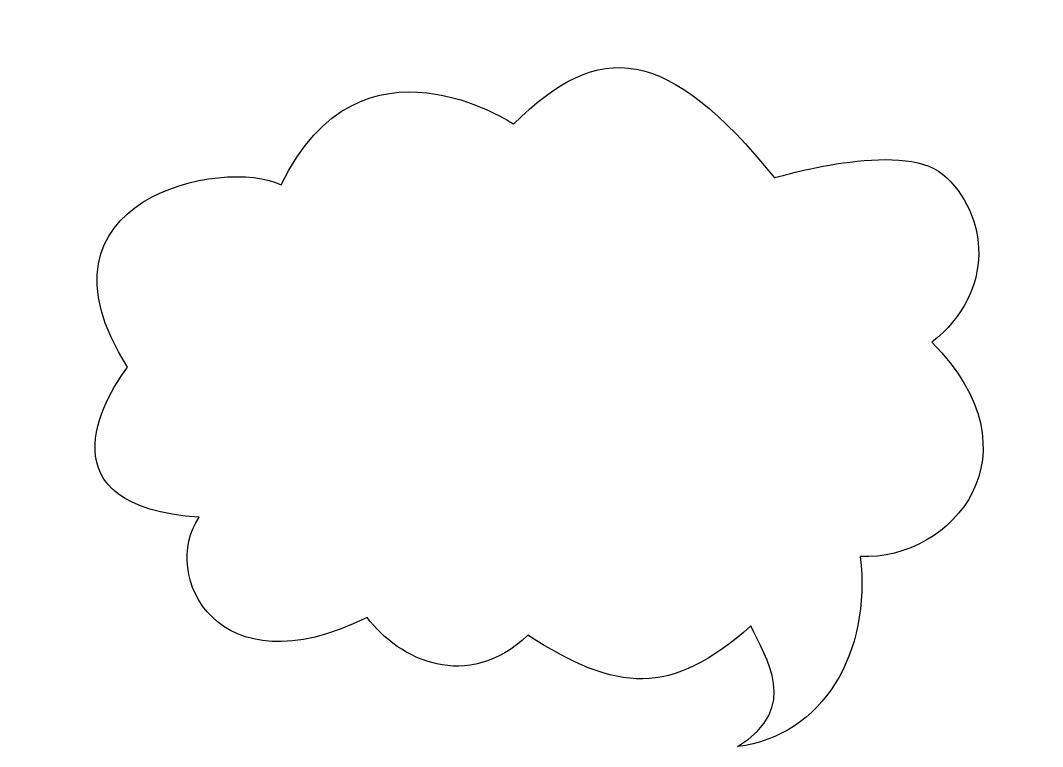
# Model space of a CAD drawing. Header units: centimetres. Extents: x -12.9 to 11.9, y -7 to 10.6.
import ezdxf

# ---------------------------------------------------------------- set-up
doc = ezdxf.new("R2010")
doc.units = ezdxf.units.CM
doc.header["$MEASUREMENT"] = 0
doc.layers.add('Camada 1', color=7, linetype='Continuous')

msp = doc.modelspace()

# ---------------------------------------------------------------- linework, layer by layer
at = {"layer": 'Camada 1'}
msp.add_open_spline([(-0.92091, 8.13043), (-0.92091, 8.13043), (-4.64786, 10.64395), (-6.55463, 6.65704), (-6.55463, 6.65704), (-7.94136, 7.35044), (-12.88164, 6.31031), (-10.2815, 2.23676), (-10.2815, 2.23676), (-10.88822, 1.45674), (-12.36157, -1.14348), (-8.54808, -1.40351), (-8.54808, -1.40351), (-9.5014, -2.79016), (-8.11467, -5.65042), (-4.47445, -3.83011), (-4.47445, -3.83011), (-3.69443, -4.87024), (-2.04767, -5.65042), (-0.57423, -4.26368), (-0.57423, -4.26368), (1.59252, -5.65041), (2.88181, -5.76961), (4.832, -4.03611), (4.832, -4.03611), (5.1786, -4.81629), (6.06718, -6.00797), (4.50699, -6.96129), (4.50699, -6.96129), (6.58709, -6.70118), (7.75718, -4.68616), (7.48628, -2.35683), (7.48628, -2.35683), (9.73968, -2.44356), (11.90644, 0.15661), (9.21962, 2.84348), (9.21962, 2.84348), (10.77966, 4.05691), (10.60635, 5.96368), (9.47957, 6.91708), (9.47957, 6.91708), (8.48722, 7.75684), (5.40604, 6.83035), (5.40604, 6.83035), (5.40604, 6.83035), (2.80593, 10.03723), (1.15919, 10.21054), (-0.92091, 8.13043)], degree=3, knots=[0, 0, 0, 0, 0.07692308, 0.07692308, 0.07692308, 0.07692308, 0.15384615, 0.15384615, 0.15384615, 0.15384615, 0.23076923, 0.23076923, 0.23076923, 0.23076923, 0.30769231, 0.30769231, 0.30769231, 0.30769231, 0.38461538, 0.38461538, 0.38461538, 0.38461538, 0.46153846, 0.46153846, 0.46153846, 0.46153846, 0.53846154, 0.53846154, 0.53846154, 0.53846154, 0.61538462, 0.61538462, 0.61538462, 0.61538462, 0.69230769, 0.69230769, 0.69230769, 0.69230769, 0.76923077, 0.76923077, 0.76923077, 0.76923077, 0.84615385, 0.84615385, 0.84615385, 0.84615385, 1, 1, 1, 1], dxfattribs=at)

doc.saveas('drawing.dxf')
